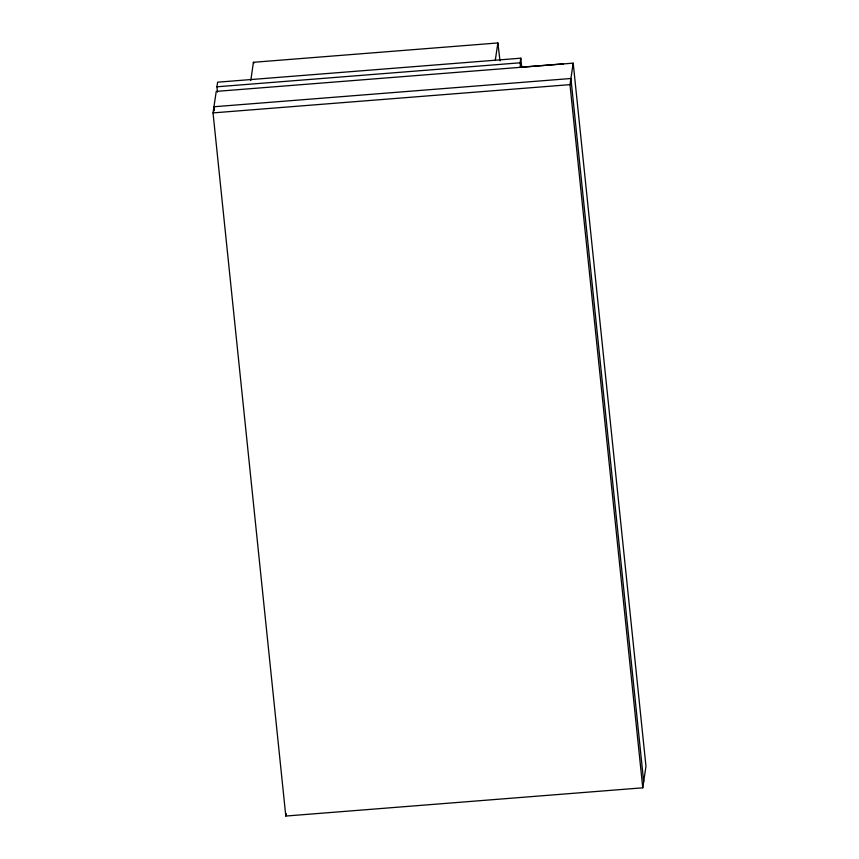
<?xml version="1.0" encoding="UTF-8"?>
<svg xmlns="http://www.w3.org/2000/svg" width="859" height="859" viewBox="0 0 859 859"><rect width="100%" height="100%" fill="white"/><g stroke="black" fill="none" stroke-linecap="round" stroke-linejoin="round"><path stroke-width="1.29" d="M250.796 80.51L253.405 62.299L497.876 42.95L500.013 60.871M495.278 60.323L497.876 42.95M213.032 112.894L216.243 91.398L573.2 63.147L645.968 766.314L642.757 787.81L285.8 816.05L213.032 112.894L569.989 84.644L573.2 63.147M217.488 92.117L216.93 86.791L217.617 82.185L520.79 58.197L521.757 67.528M285.8 816.05L286.165 813.591M520.522 66.798L520.103 62.804L520.79 58.197M216.93 86.791L520.103 62.804M519.201 67.367L563.429 63.867M253.405 62.299L253.77 63.534M643.67 781.669L570.913 78.502L213.945 106.752L214.363 110.757M569.989 84.644L642.757 787.81"/></g></svg>
